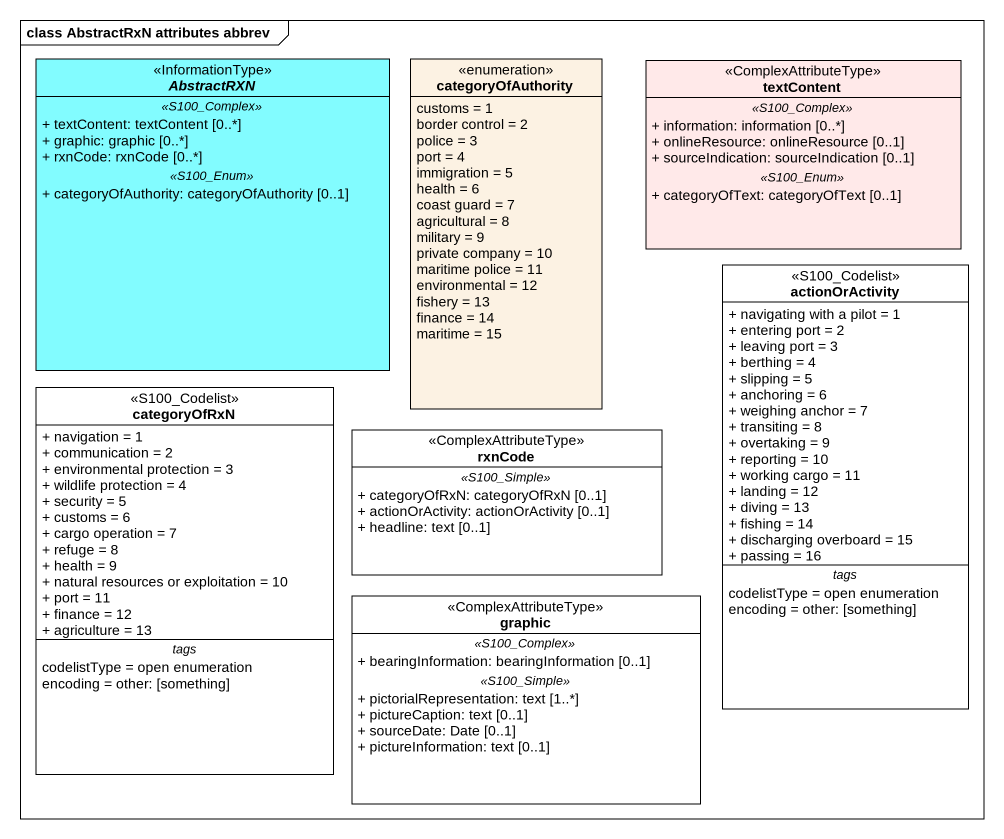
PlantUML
@startuml
mainframe class AbstractRxN attributes abbrev
hide circle
hide empty members
skinparam classAttributeIconSize 0
abstract class AbstractRXN <<InformationType>> #82FCFF {
  .. <<S100_Complex>> ..
  + textContent: textContent [0..*]
  + graphic: graphic [0..*]
  + rxnCode: rxnCode [0..*]
  .. <<S100_Enum>> ..
  + categoryOfAuthority: categoryOfAuthority [0..1]
}
enum categoryOfAuthority #FCF2E3 {
  customs = 1
  border control = 2
  police = 3
  port = 4
  immigration = 5
  health = 6
  coast guard = 7
  agricultural = 8
  military = 9
  private company = 10
  maritime police = 11
  environmental = 12
  fishery = 13
  finance = 14
  maritime = 15
}
class textContent <<ComplexAttributeType>> #FFE9E9 {
  .. <<S100_Complex>> ..
  + information: information [0..*]
  + onlineResource: onlineResource [0..1]
  + sourceIndication: sourceIndication [0..1]
  .. <<S100_Enum>> ..
  + categoryOfText: categoryOfText [0..1]
}
class actionOrActivity <<S100_Codelist>> {
  + navigating with a pilot = 1
  + entering port = 2
  + leaving port = 3
  + berthing = 4
  + slipping = 5
  + anchoring = 6
  + weighing anchor = 7
  + transiting = 8
  + overtaking = 9
  + reporting = 10
  + working cargo = 11
  + landing = 12
  + diving = 13
  + fishing = 14
  + discharging overboard = 15
  + passing = 16
  -- tags --
  codelistType = open enumeration
  encoding = other: [something]
}
class categoryOfRxN <<S100_Codelist>> {
  + navigation = 1
  + communication = 2
  + environmental protection = 3
  + wildlife protection = 4
  + security = 5
  + customs = 6
  + cargo operation = 7
  + refuge = 8
  + health = 9
  + natural resources or exploitation = 10
  + port = 11
  + finance = 12
  + agriculture = 13
  -- tags --
  codelistType = open enumeration
  encoding = other: [something]
}
class rxnCode <<ComplexAttributeType>> {
  .. <<S100_Simple>> ..
  + categoryOfRxN: categoryOfRxN [0..1]
  + actionOrActivity: actionOrActivity [0..1]
  + headline: text [0..1]
}
class graphic <<ComplexAttributeType>> {
  .. <<S100_Complex>> ..
  + bearingInformation: bearingInformation [0..1]
  .. <<S100_Simple>> ..
  + pictorialRepresentation: text [1..*]
  + pictureCaption: text [0..1]
  + sourceDate: Date [0..1]
  + pictureInformation: text [0..1]
}
@enduml
